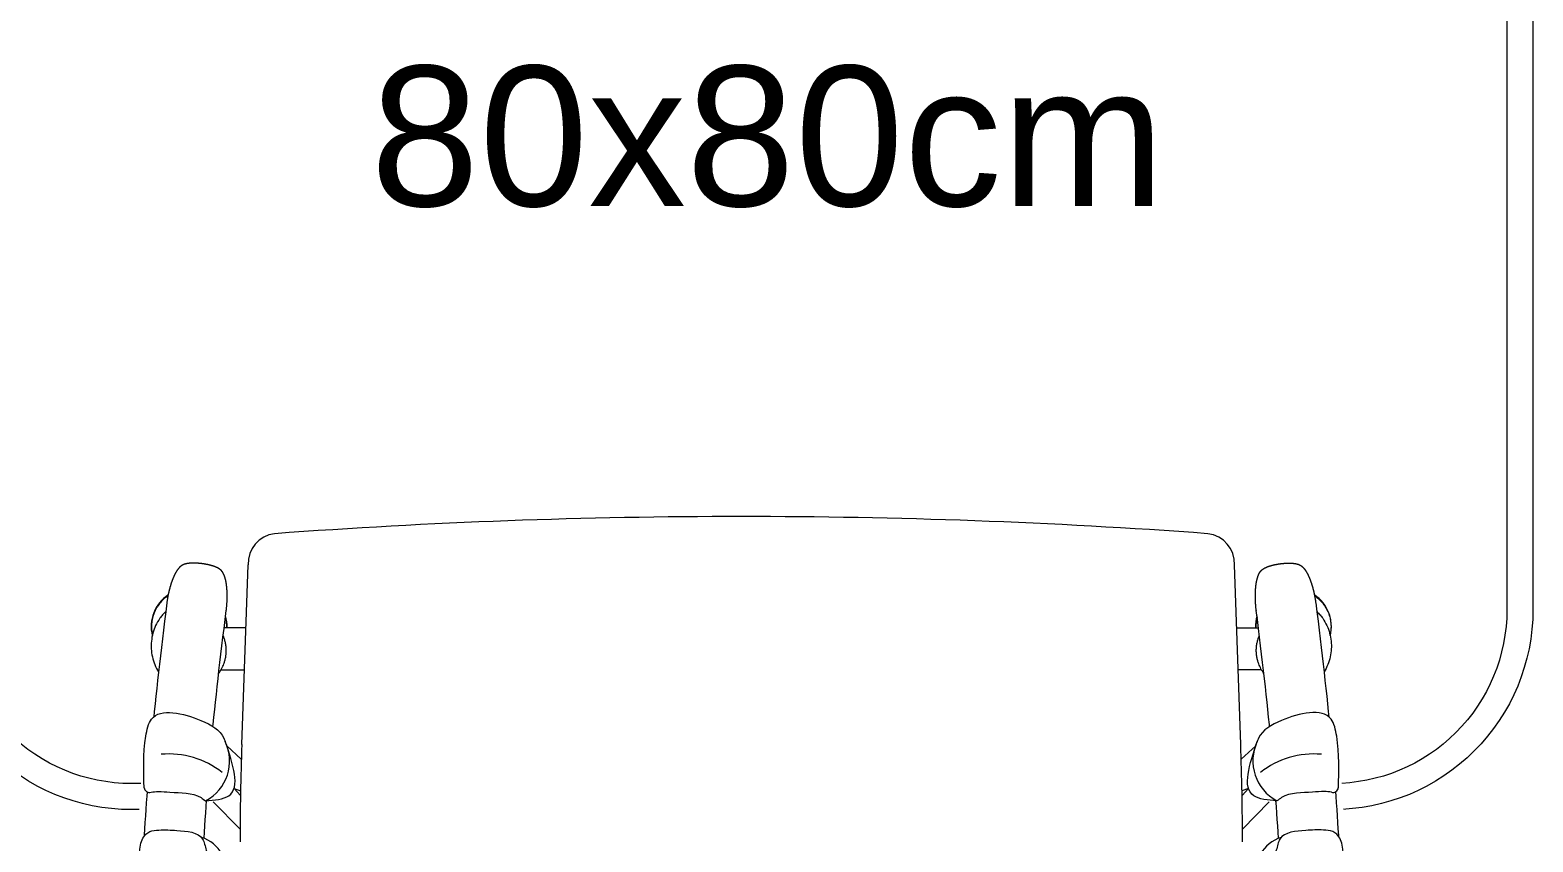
# Model space of a CAD drawing. Header units: centimetres. Extents: x 5488 to 20269, y -31398 to -19684.
# Drawn here: x 16470.1 to 16545.2, y -23632.6 to -23592 of the extents above; entities that cross this region are included whole.
import ezdxf

# ---------------------------------------------------------------- set-up
doc = ezdxf.new("R2010")
doc.units = ezdxf.units.CM
doc.set_wipeout_variables(frame=1)
doc.linetypes.add('( Hidden )', pattern=[0.375, 0.25, -0.125])
doc.linetypes.add('DOT', pattern=[0.25, 0, -0.25])
doc.layers.add('wipeout', color=7, linetype='Continuous', true_color=0xffffff)
doc.layers.add('xxx_Auto_Tefris_Tefris', color=32, linetype='Continuous', lineweight=15)
doc.layers.add('xxx_Auto_Yardimci_Yazi', color=7, linetype='Continuous', lineweight=9)
doc.styles.add('4N_100', font='arial.ttf', dxfattribs={"height": 16})

# ---------------------------------------------------------------- blocks, each defined once
blk = doc.blocks.new('uyt6ueueyu')
at = {"linetype": 'DOT'}
blk.add_wipeout([(-901.908, 523.87), (-841.908, 523.87), (-834.837, 520.941), (-831.908, 513.87), (-831.908, 451.684), (-834.837, 446.799), (-841.908, 443.87), (-901.908, 443.87), (-908.979, 446.799), (-911.908, 453.87), (-911.908, 513.87), (-908.979, 520.941)], dxfattribs=at).dxf.layer = 'wipeout'
at = {"color": 0}
for points in [[(-901.908, 523.87), (-841.908, 523.87, -0.414214), (-831.908, 513.87), (-831.908, 453.87, -0.414214), (-841.908, 443.87), (-901.908, 443.87, -0.414214), (-911.908, 453.87), (-911.908, 513.87, -0.414214)], [(-901.908, 522.57), (-841.908, 522.57, -0.414214), (-833.208, 513.87), (-833.208, 453.87, -0.414214), (-841.908, 445.17), (-901.908, 445.17, -0.414214), (-910.608, 453.87), (-910.608, 513.87, -0.414214)]]:
    blk.add_lwpolyline(points, format="xyb", close=True, dxfattribs=at)
at = {"layer": 'xxx_Auto_Yardimci_Yazi', "color": 0, "linetype": '( Hidden )', "ltscale": 50, "style": '4N_100'}
blk.add_text('80x80cm', height=7, rotation=90, dxfattribs=at).set_placement((-862.064, 465.807))
blk = doc.blocks.new('A$C3D946979')
blk.add_wipeout([(-24.741, 5.566), (-25.68, 5.564), (-25.748, 4.918), (-25.716, 3.357), (-25.716, 2.826), (-26.502, 2.438), (-27.383, 2.326), (-28.086, 2.326), (-28.311, 2.93), (-28.601, 3.809), (-29.309, 4.488), (-29.695, 5.843), (-29.452, 7.385), (-29.133, 8.266), (-29.803, 10.535), (-30.711, 24.967), (-28.803, 38.793), (-26.624, 45.419), (-24.671, 48.868), (-25.579, 50.774), (-25.942, 52.816), (-26.426, 53.969), (-26.283, 55.183), (-25.783, 55.754), (-24.943, 56.218), (-24.05, 56.254), (-22.8, 55.629), (-22.389, 55.545), (-22.478, 56.955), (-22.746, 57.74), (-22.836, 58.186), (-22.375, 59.432), (-21.814, 60.485), (-21.355, 60.967), (-20.627, 61.24), (-19.83, 61.16), (-18.464, 61.08), (-16.709, 60.967), (-14.828, 61.053), (-12.412, 61.338), (-10.698, 61.302), (-7.18, 60.909), (-4.608, 60.695), (-2.929, 60.892), (-1, 61.356), (1.239, 61.73), (3.954, 61.73), (6.829, 61.445), (9.336, 61.318), (13.658, 61.354), (16.605, 60.961), (20.927, 59.783), (22.413, 59.096), (22.842, 58.186), (22.753, 57.74), (22.485, 56.955), (22.395, 55.545), (22.806, 55.629), (24.056, 56.254), (24.949, 56.218), (25.789, 55.754), (26.289, 55.183), (26.432, 53.969), (25.948, 52.816), (25.585, 50.774), (24.677, 48.868), (26.63, 45.419), (28.809, 38.793), (30.718, 24.967), (29.809, 10.535), (29.139, 8.266), (29.459, 7.385), (29.701, 5.843), (29.315, 4.488), (28.607, 3.809), (28.318, 2.93), (28.093, 2.326), (27.389, 2.326), (26.509, 2.438), (25.723, 2.826), (25.723, 3.357), (25.754, 4.918), (25.686, 5.564), (24.747, 5.564), (24.727, 2.259), (24.279, 1.374), (23.31, 0.855), (22.777, 0.817), (11.397, 0.204), (0.003, 0), (-11.658, 0.214), (-23.312, 0.641), (-23.838, 1.023), (-24.273, 1.374), (-24.537, 1.827), (-24.629, 2.343)]).dxf.layer = 'wipeout'
at = {"color": 0}
for p, q in [((-26.369, 14.252), (-25.028, 15.625)), ((26.375, 14.252), (25.035, 15.625)), ((-25.333, 13.589), (-25.011, 13.937)), ((-25.333, 13.589), (-25.006, 13.704)), ((25.339, 13.589), (25.013, 13.704)), ((25.339, 13.589), (25.017, 13.937)), ((-25.696, 11.455), (-24.969, 12.124)), ((25.702, 11.455), (24.975, 12.124))]:
    blk.add_line(p, q, dxfattribs=at)
at = {"color": 0, "linetype": 'Continuous'}
for p, q in [((-24.945, 11.385), (-24.945, 11.385)), ((-24.945, 11.385), (-24.631, 2.415)), ((24.951, 11.385), (24.637, 2.415)), ((24.951, 11.385), (24.951, 11.385)), ((-25.985, 7.664), (-24.815, 7.664)), ((25.991, 7.664), (24.821, 7.664)), ((-24.741, 5.564), (-25.829, 5.564)), ((-24.741, 5.564), (-25.829, 5.564)), ((24.747, 5.564), (25.835, 5.564)), ((24.747, 5.564), (25.835, 5.564)), ((-24.631, 2.415), (-24.631, 2.415)), ((24.637, 2.415), (24.637, 2.415))]:
    blk.add_line(p, q, dxfattribs=at)
for points in [[(-29.674, 13.756), (-29.69, 13.974), (-29.714, 14.305), (-29.737, 14.634), (-29.759, 14.961), (-29.78, 15.284), (-29.8, 15.606), (-29.819, 15.926), (-29.821, 15.964)], [(-26.829, 16.077), (-26.829, 16.077), (-26.81, 15.765), (-26.791, 15.45), (-26.77, 15.133), (-26.749, 14.814), (-26.726, 14.492), (-26.704, 14.181)], [(26.835, 16.077), (26.835, 16.077), (26.816, 15.765), (26.797, 15.45), (26.776, 15.133), (26.755, 14.814), (26.732, 14.492), (26.71, 14.181)], [(29.68, 13.756), (29.696, 13.974), (29.72, 14.305), (29.743, 14.634), (29.765, 14.961), (29.786, 15.284), (29.806, 15.606), (29.825, 15.926), (29.827, 15.964)], [(-28.688, 4.307), (-28.746, 4.767), (-28.803, 5.221), (-28.858, 5.668), (-28.911, 6.105), (-28.963, 6.535), (-29.012, 6.958), (-29.06, 7.374), (-29.107, 7.783), (-29.151, 8.186), (-29.195, 8.583), (-29.237, 8.973), (-29.277, 9.358), (-29.316, 9.738), (-29.343, 10.002)], [(-26.383, 10.49), (-26.373, 10.386), (-26.336, 10.019), (-26.297, 9.646), (-26.257, 9.268), (-26.216, 8.885), (-26.174, 8.496), (-26.13, 8.1), (-26.084, 7.699), (-26.037, 7.291), (-25.988, 6.875), (-25.938, 6.453), (-25.885, 6.023), (-25.831, 5.585), (-25.776, 5.139), (-25.72, 4.697)], [(26.389, 10.49), (26.379, 10.386), (26.342, 10.019), (26.303, 9.646), (26.264, 9.268), (26.222, 8.885), (26.18, 8.496), (26.136, 8.1), (26.09, 7.699), (26.043, 7.291), (25.994, 6.875), (25.944, 6.453), (25.892, 6.023), (25.838, 5.585), (25.782, 5.139), (25.726, 4.697)], [(28.694, 4.307), (28.752, 4.767), (28.809, 5.221), (28.864, 5.668), (28.917, 6.105), (28.969, 6.535), (29.018, 6.958), (29.066, 7.374), (29.113, 7.783), (29.158, 8.186), (29.201, 8.583), (29.243, 8.973), (29.283, 9.358), (29.322, 9.738), (29.349, 10.002)], [(-25.72, 4.697), (-25.715, 4.657), (-25.71, 4.615), (-25.705, 4.573), (-25.701, 4.53), (-25.697, 4.488), (-25.693, 4.445), (-25.69, 4.403), (-25.687, 4.36), (-25.684, 4.318), (-25.681, 4.275), (-25.679, 4.233), (-25.677, 4.192), (-25.676, 4.15), (-25.675, 4.109), (-25.674, 4.069), (-25.673, 4.029), (-25.673, 3.99), (-25.673, 3.974)], [(25.726, 4.697), (25.721, 4.657), (25.716, 4.615), (25.711, 4.573), (25.707, 4.53), (25.703, 4.488), (25.699, 4.445), (25.696, 4.403), (25.693, 4.36), (25.69, 4.318), (25.688, 4.275), (25.685, 4.233), (25.684, 4.192), (25.682, 4.15), (25.681, 4.109), (25.68, 4.069), (25.68, 4.029), (25.679, 3.99), (25.679, 3.974)], [(-28.024, 2.509), (-28.027, 2.512), (-28.031, 2.516), (-28.035, 2.519), (-28.039, 2.523), (-28.043, 2.527), (-28.046, 2.53), (-28.05, 2.534), (-28.054, 2.539), (-28.059, 2.543), (-28.063, 2.547), (-28.067, 2.552), (-28.071, 2.556), (-28.076, 2.561), (-28.08, 2.566), (-28.084, 2.571), (-28.089, 2.576), (-28.093, 2.581), (-28.098, 2.587), (-28.103, 2.592), (-28.107, 2.598), (-28.112, 2.604), (-28.117, 2.61), (-28.122, 2.616), (-28.127, 2.622), (-28.132, 2.628), (-28.137, 2.635), (-28.142, 2.642), (-28.147, 2.648), (-28.152, 2.655), (-28.157, 2.663), (-28.162, 2.67), (-28.167, 2.677), (-28.172, 2.685), (-28.177, 2.692), (-28.182, 2.7), (-28.188, 2.708), (-28.193, 2.716), (-28.198, 2.724), (-28.203, 2.732), (-28.208, 2.74), (-28.214, 2.749), (-28.219, 2.758), (-28.224, 2.766), (-28.229, 2.775), (-28.235, 2.784), (-28.24, 2.794), (-28.245, 2.803), (-28.251, 2.812), (-28.256, 2.822), (-28.261, 2.832), (-28.266, 2.842), (-28.272, 2.852), (-28.277, 2.862), (-28.282, 2.872), (-28.288, 2.882), (-28.293, 2.893), (-28.298, 2.903), (-28.304, 2.914), (-28.309, 2.925), (-28.314, 2.936), (-28.319, 2.947), (-28.325, 2.958), (-28.33, 2.969), (-28.335, 2.981), (-28.34, 2.992), (-28.345, 3.004), (-28.351, 3.015), (-28.356, 3.027), (-28.361, 3.039), (-28.366, 3.051), (-28.371, 3.063), (-28.376, 3.076), (-28.381, 3.088), (-28.386, 3.1), (-28.392, 3.113), (-28.397, 3.126), (-28.402, 3.138), (-28.407, 3.151), (-28.412, 3.164), (-28.417, 3.178), (-28.422, 3.191), (-28.427, 3.204), (-28.432, 3.218), (-28.436, 3.232), (-28.441, 3.245), (-28.446, 3.259), (-28.451, 3.273), (-28.456, 3.288), (-28.461, 3.302), (-28.466, 3.316), (-28.471, 3.331), (-28.476, 3.346), (-28.481, 3.361), (-28.485, 3.376), (-28.49, 3.391), (-28.495, 3.406), (-28.5, 3.422), (-28.505, 3.438), (-28.509, 3.454), (-28.514, 3.47), (-28.519, 3.486), (-28.524, 3.502), (-28.528, 3.519), (-28.533, 3.535), (-28.538, 3.552), (-28.542, 3.569), (-28.547, 3.587), (-28.552, 3.604), (-28.556, 3.622), (-28.561, 3.64), (-28.565, 3.658), (-28.57, 3.676), (-28.574, 3.694), (-28.579, 3.713), (-28.583, 3.732), (-28.588, 3.751), (-28.592, 3.77), (-28.597, 3.789), (-28.601, 3.809), (-28.606, 3.829), (-28.61, 3.849), (-28.614, 3.87), (-28.619, 3.89), (-28.623, 3.911), (-28.627, 3.932), (-28.631, 3.954), (-28.635, 3.975), (-28.639, 3.997), (-28.643, 4.02), (-28.648, 4.042), (-28.651, 4.065), (-28.655, 4.088), (-28.659, 4.111), (-28.663, 4.135), (-28.667, 4.159), (-28.671, 4.183), (-28.674, 4.208), (-28.678, 4.232), (-28.681, 4.258), (-28.685, 4.283), (-28.688, 4.307)], [(-25.673, 3.974), (-25.673, 3.957), (-25.673, 3.939), (-25.674, 3.92), (-25.674, 3.902), (-25.674, 3.885), (-25.674, 3.867), (-25.675, 3.85), (-25.675, 3.833), (-25.676, 3.817), (-25.676, 3.8), (-25.677, 3.784), (-25.678, 3.768), (-25.678, 3.752), (-25.679, 3.736), (-25.68, 3.721), (-25.681, 3.705), (-25.682, 3.69), (-25.683, 3.675), (-25.684, 3.66), (-25.685, 3.645), (-25.686, 3.63), (-25.687, 3.616), (-25.688, 3.601), (-25.689, 3.587), (-25.691, 3.572), (-25.692, 3.558), (-25.693, 3.544), (-25.695, 3.53), (-25.696, 3.516), (-25.697, 3.502), (-25.699, 3.488), (-25.701, 3.475), (-25.702, 3.461), (-25.704, 3.448), (-25.705, 3.434), (-25.707, 3.421), (-25.709, 3.408), (-25.711, 3.395), (-25.713, 3.382), (-25.714, 3.369), (-25.716, 3.357), (-25.718, 3.344), (-25.72, 3.332), (-25.722, 3.319), (-25.724, 3.307), (-25.727, 3.295), (-25.729, 3.283), (-25.731, 3.271), (-25.733, 3.259), (-25.735, 3.247), (-25.738, 3.236), (-25.74, 3.224), (-25.742, 3.213), (-25.745, 3.202), (-25.747, 3.191), (-25.75, 3.18), (-25.752, 3.169), (-25.755, 3.158), (-25.757, 3.147), (-25.76, 3.137), (-25.763, 3.126), (-25.765, 3.116), (-25.768, 3.106), (-25.771, 3.096), (-25.773, 3.086), (-25.776, 3.076), (-25.779, 3.066), (-25.782, 3.057), (-25.784, 3.048), (-25.787, 3.038), (-25.79, 3.029), (-25.793, 3.02), (-25.796, 3.012), (-25.799, 3.003), (-25.802, 2.994), (-25.805, 2.986), (-25.808, 2.978), (-25.81, 2.969), (-25.813, 2.961), (-25.816, 2.953), (-25.819, 2.946), (-25.822, 2.938), (-25.826, 2.931), (-25.829, 2.923), (-25.832, 2.916), (-25.835, 2.909), (-25.838, 2.902), (-25.841, 2.895), (-25.844, 2.889), (-25.847, 2.882), (-25.849, 2.876), (-25.852, 2.87), (-25.855, 2.864), (-25.858, 2.858), (-25.861, 2.852), (-25.864, 2.847), (-25.867, 2.841), (-25.87, 2.836), (-25.872, 2.831), (-25.875, 2.826), (-25.878, 2.821), (-25.881, 2.816), (-25.883, 2.812), (-25.886, 2.807), (-25.889, 2.803), (-25.891, 2.799), (-25.894, 2.794), (-25.896, 2.79), (-25.899, 2.786), (-25.901, 2.782), (-25.904, 2.778), (-25.907, 2.775), (-25.909, 2.771), (-25.912, 2.767), (-25.914, 2.764), (-25.917, 2.76), (-25.919, 2.757), (-25.922, 2.753), (-25.924, 2.75), (-25.927, 2.747), (-25.929, 2.743), (-25.932, 2.74), (-25.934, 2.737), (-25.937, 2.734), (-25.939, 2.73), (-25.942, 2.727), (-25.945, 2.724), (-25.947, 2.721), (-25.95, 2.718), (-25.953, 2.715), (-25.955, 2.712), (-25.958, 2.708), (-25.961, 2.705), (-25.964, 2.702), (-25.967, 2.699), (-25.97, 2.696), (-25.973, 2.693), (-25.976, 2.69), (-25.979, 2.687), (-25.982, 2.683), (-25.986, 2.68), (-25.989, 2.677), (-25.992, 2.674), (-25.996, 2.671), (-25.999, 2.668), (-26.003, 2.664), (-26.006, 2.661), (-26.01, 2.658), (-26.014, 2.655), (-26.018, 2.652), (-26.021, 2.649), (-26.025, 2.646), (-26.029, 2.643), (-26.033, 2.64), (-26.037, 2.637), (-26.041, 2.634), (-26.045, 2.631), (-26.049, 2.628), (-26.054, 2.625), (-26.058, 2.622), (-26.062, 2.619), (-26.067, 2.616), (-26.071, 2.613), (-26.076, 2.61), (-26.08, 2.607), (-26.085, 2.604), (-26.09, 2.601), (-26.095, 2.598), (-26.1, 2.595), (-26.105, 2.592), (-26.11, 2.589), (-26.115, 2.586), (-26.121, 2.583), (-26.126, 2.579), (-26.132, 2.576), (-26.137, 2.573), (-26.143, 2.57), (-26.149, 2.567), (-26.155, 2.564), (-26.162, 2.561), (-26.168, 2.558), (-26.175, 2.554), (-26.181, 2.551), (-26.188, 2.548), (-26.195, 2.545), (-26.202, 2.541), (-26.21, 2.538), (-26.218, 2.535), (-26.226, 2.531), (-26.234, 2.528), (-26.243, 2.524), (-26.251, 2.52), (-26.26, 2.517), (-26.27, 2.513), (-26.279, 2.509), (-26.288, 2.506), (-26.298, 2.502), (-26.307, 2.499), (-26.317, 2.495)], [(25.679, 3.974), (25.679, 3.957), (25.68, 3.939), (25.68, 3.92), (25.68, 3.902), (25.68, 3.885), (25.681, 3.867), (25.681, 3.85), (25.681, 3.833), (25.682, 3.817), (25.683, 3.8), (25.683, 3.784), (25.684, 3.768), (25.685, 3.752), (25.685, 3.736), (25.686, 3.721), (25.687, 3.705), (25.688, 3.69), (25.689, 3.675), (25.69, 3.66), (25.691, 3.645), (25.692, 3.63), (25.693, 3.616), (25.694, 3.601), (25.695, 3.587), (25.697, 3.572), (25.698, 3.558), (25.699, 3.544), (25.701, 3.53), (25.702, 3.516), (25.704, 3.502), (25.705, 3.488), (25.707, 3.475), (25.708, 3.461), (25.71, 3.448), (25.712, 3.434), (25.713, 3.421), (25.715, 3.408), (25.717, 3.395), (25.719, 3.382), (25.721, 3.369), (25.723, 3.357), (25.725, 3.344), (25.727, 3.332), (25.729, 3.319), (25.731, 3.307), (25.733, 3.295), (25.735, 3.283), (25.737, 3.271), (25.739, 3.259), (25.742, 3.247), (25.744, 3.236), (25.746, 3.224), (25.749, 3.213), (25.751, 3.202), (25.753, 3.191), (25.756, 3.18), (25.758, 3.169), (25.761, 3.158), (25.763, 3.147), (25.766, 3.137), (25.769, 3.126), (25.771, 3.116), (25.774, 3.106), (25.777, 3.096), (25.779, 3.086), (25.782, 3.076), (25.785, 3.066), (25.788, 3.057), (25.791, 3.048), (25.793, 3.038), (25.796, 3.029), (25.799, 3.02), (25.802, 3.012), (25.805, 3.003), (25.808, 2.994), (25.811, 2.986), (25.814, 2.978), (25.817, 2.969), (25.82, 2.961), (25.823, 2.953), (25.826, 2.946), (25.829, 2.938), (25.832, 2.931), (25.835, 2.923), (25.838, 2.916), (25.841, 2.909), (25.844, 2.902), (25.847, 2.895), (25.85, 2.889), (25.853, 2.882), (25.856, 2.876), (25.859, 2.87), (25.861, 2.864), (25.864, 2.858), (25.867, 2.852), (25.87, 2.847), (25.873, 2.841), (25.876, 2.836), (25.879, 2.831), (25.881, 2.826), (25.884, 2.821), (25.887, 2.816), (25.889, 2.812), (25.892, 2.807), (25.895, 2.803), (25.897, 2.799), (25.9, 2.794), (25.902, 2.79), (25.905, 2.786), (25.908, 2.782), (25.91, 2.778), (25.913, 2.775), (25.915, 2.771), (25.918, 2.767), (25.92, 2.764), (25.923, 2.76), (25.925, 2.757), (25.928, 2.753), (25.93, 2.75), (25.933, 2.747), (25.935, 2.743), (25.938, 2.74), (25.94, 2.737), (25.943, 2.734), (25.945, 2.73), (25.948, 2.727), (25.951, 2.724), (25.953, 2.721), (25.956, 2.718), (25.959, 2.715), (25.962, 2.712), (25.964, 2.708), (25.967, 2.705), (25.97, 2.702), (25.973, 2.699), (25.976, 2.696), (25.979, 2.693), (25.982, 2.69), (25.985, 2.687), (25.988, 2.683), (25.992, 2.68), (25.995, 2.677), (25.998, 2.674), (26.002, 2.671), (26.005, 2.668), (26.009, 2.664), (26.013, 2.661), (26.016, 2.658), (26.02, 2.655), (26.024, 2.652), (26.027, 2.649), (26.031, 2.646), (26.035, 2.643), (26.039, 2.64), (26.043, 2.637), (26.047, 2.634), (26.051, 2.631), (26.056, 2.628), (26.06, 2.625), (26.064, 2.622), (26.068, 2.619), (26.073, 2.616), (26.077, 2.613), (26.082, 2.61), (26.086, 2.607), (26.091, 2.604), (26.096, 2.601), (26.101, 2.598), (26.106, 2.595), (26.111, 2.592), (26.116, 2.589), (26.121, 2.586), (26.127, 2.583), (26.132, 2.579), (26.138, 2.576), (26.144, 2.573), (26.149, 2.57), (26.155, 2.567), (26.162, 2.564), (26.168, 2.561), (26.174, 2.558), (26.181, 2.554), (26.187, 2.551), (26.194, 2.548), (26.201, 2.545), (26.209, 2.541), (26.216, 2.538), (26.224, 2.535), (26.232, 2.531), (26.24, 2.528), (26.249, 2.524), (26.258, 2.52), (26.267, 2.517), (26.276, 2.513), (26.285, 2.509), (26.294, 2.506), (26.304, 2.502), (26.313, 2.499), (26.323, 2.495)], [(28.03, 2.509), (28.034, 2.512), (28.037, 2.516), (28.041, 2.519), (28.045, 2.523), (28.049, 2.527), (28.053, 2.53), (28.057, 2.534), (28.061, 2.539), (28.065, 2.543), (28.069, 2.547), (28.073, 2.552), (28.077, 2.556), (28.082, 2.561), (28.086, 2.566), (28.091, 2.571), (28.095, 2.576), (28.1, 2.581), (28.104, 2.587), (28.109, 2.592), (28.114, 2.598), (28.118, 2.604), (28.123, 2.61), (28.128, 2.616), (28.133, 2.622), (28.138, 2.628), (28.143, 2.635), (28.148, 2.642), (28.153, 2.648), (28.158, 2.655), (28.163, 2.663), (28.168, 2.67), (28.173, 2.677), (28.178, 2.685), (28.183, 2.692), (28.189, 2.7), (28.194, 2.708), (28.199, 2.716), (28.204, 2.724), (28.209, 2.732), (28.214, 2.74), (28.22, 2.749), (28.225, 2.758), (28.23, 2.766), (28.235, 2.775), (28.241, 2.784), (28.246, 2.794), (28.251, 2.803), (28.257, 2.812), (28.262, 2.822), (28.267, 2.832), (28.273, 2.842), (28.278, 2.852), (28.283, 2.862), (28.289, 2.872), (28.294, 2.882), (28.299, 2.893), (28.304, 2.903), (28.31, 2.914), (28.315, 2.925), (28.32, 2.936), (28.325, 2.947), (28.331, 2.958), (28.336, 2.969), (28.341, 2.981), (28.346, 2.992), (28.352, 3.004), (28.357, 3.015), (28.362, 3.027), (28.367, 3.039), (28.372, 3.051), (28.377, 3.063), (28.382, 3.076), (28.388, 3.088), (28.393, 3.1), (28.398, 3.113), (28.403, 3.126), (28.408, 3.138), (28.413, 3.151), (28.418, 3.164), (28.423, 3.178), (28.428, 3.191), (28.433, 3.204), (28.438, 3.218), (28.443, 3.232), (28.448, 3.245), (28.452, 3.259), (28.457, 3.273), (28.462, 3.288), (28.467, 3.302), (28.472, 3.316), (28.477, 3.331), (28.482, 3.346), (28.487, 3.361), (28.491, 3.376), (28.496, 3.391), (28.501, 3.406), (28.506, 3.422), (28.511, 3.438), (28.515, 3.454), (28.52, 3.47), (28.525, 3.486), (28.53, 3.502), (28.534, 3.519), (28.539, 3.535), (28.544, 3.552), (28.548, 3.569), (28.553, 3.587), (28.558, 3.604), (28.562, 3.622), (28.567, 3.64), (28.572, 3.658), (28.576, 3.676), (28.581, 3.694), (28.585, 3.713), (28.59, 3.732), (28.594, 3.751), (28.599, 3.77), (28.603, 3.789), (28.607, 3.809), (28.612, 3.829), (28.616, 3.849), (28.62, 3.87), (28.625, 3.89), (28.629, 3.911), (28.633, 3.932), (28.637, 3.954), (28.641, 3.975), (28.646, 3.997), (28.65, 4.02), (28.654, 4.042), (28.658, 4.065), (28.662, 4.088), (28.665, 4.111), (28.669, 4.135), (28.673, 4.159), (28.677, 4.183), (28.68, 4.208), (28.684, 4.232), (28.687, 4.258), (28.691, 4.283), (28.694, 4.307)], [(-26.317, 2.495), (-26.326, 2.492), (-26.336, 2.489), (-26.346, 2.485), (-26.356, 2.482), (-26.365, 2.479), (-26.375, 2.475), (-26.385, 2.472), (-26.395, 2.469), (-26.405, 2.466), (-26.415, 2.463), (-26.425, 2.46), (-26.435, 2.457), (-26.446, 2.454), (-26.456, 2.451), (-26.466, 2.448), (-26.476, 2.445), (-26.487, 2.442), (-26.497, 2.439), (-26.508, 2.436), (-26.518, 2.434), (-26.529, 2.431), (-26.539, 2.428), (-26.55, 2.426), (-26.56, 2.423), (-26.571, 2.42), (-26.582, 2.418), (-26.593, 2.415), (-26.603, 2.413), (-26.614, 2.41), (-26.625, 2.408), (-26.636, 2.406), (-26.647, 2.403), (-26.658, 2.401), (-26.669, 2.399), (-26.68, 2.396), (-26.691, 2.394), (-26.702, 2.392), (-26.713, 2.39), (-26.724, 2.388), (-26.736, 2.385), (-26.747, 2.383), (-26.758, 2.381), (-26.769, 2.379), (-26.781, 2.377), (-26.792, 2.375), (-26.803, 2.374), (-26.815, 2.372), (-26.826, 2.37), (-26.837, 2.368), (-26.849, 2.366), (-26.86, 2.365), (-26.872, 2.363), (-26.883, 2.361), (-26.894, 2.36), (-26.906, 2.358), (-26.917, 2.356), (-26.929, 2.355), (-26.94, 2.353), (-26.952, 2.352), (-26.963, 2.351), (-26.974, 2.349), (-26.986, 2.348), (-26.997, 2.347), (-27.009, 2.345), (-27.02, 2.344), (-27.032, 2.343), (-27.043, 2.342), (-27.054, 2.341), (-27.066, 2.34), (-27.077, 2.339), (-27.089, 2.338), (-27.1, 2.337), (-27.111, 2.336), (-27.123, 2.335), (-27.134, 2.334), (-27.145, 2.333), (-27.157, 2.332), (-27.168, 2.332), (-27.179, 2.331), (-27.191, 2.33), (-27.202, 2.33), (-27.213, 2.329), (-27.224, 2.329), (-27.235, 2.328), (-27.246, 2.328), (-27.257, 2.327), (-27.269, 2.327), (-27.28, 2.327), (-27.291, 2.326), (-27.302, 2.326), (-27.312, 2.326), (-27.323, 2.326), (-27.334, 2.326), (-27.345, 2.326), (-27.356, 2.326), (-27.367, 2.326), (-27.378, 2.326), (-27.388, 2.326), (-27.399, 2.326), (-27.41, 2.326), (-27.42, 2.326), (-27.431, 2.327), (-27.441, 2.327), (-27.452, 2.328), (-27.462, 2.328), (-27.473, 2.328), (-27.483, 2.329), (-27.494, 2.33), (-27.504, 2.33), (-27.514, 2.331), (-27.525, 2.332), (-27.535, 2.332), (-27.546, 2.333), (-27.556, 2.334), (-27.566, 2.335), (-27.577, 2.336), (-27.587, 2.337), (-27.597, 2.338), (-27.607, 2.34), (-27.617, 2.341), (-27.627, 2.342), (-27.636, 2.344), (-27.646, 2.345), (-27.655, 2.347), (-27.665, 2.348), (-27.674, 2.35), (-27.682, 2.351), (-27.691, 2.353), (-27.699, 2.354), (-27.707, 2.356), (-27.714, 2.357), (-27.722, 2.359), (-27.729, 2.361), (-27.736, 2.362), (-27.743, 2.364), (-27.75, 2.366), (-27.757, 2.367), (-27.763, 2.369), (-27.769, 2.371), (-27.776, 2.373), (-27.782, 2.374), (-27.788, 2.376), (-27.794, 2.378), (-27.799, 2.38), (-27.805, 2.382), (-27.81, 2.383), (-27.816, 2.385), (-27.821, 2.387), (-27.826, 2.389), (-27.832, 2.391), (-27.837, 2.393), (-27.842, 2.395), (-27.847, 2.397), (-27.852, 2.399), (-27.856, 2.401), (-27.861, 2.403), (-27.866, 2.405), (-27.871, 2.407), (-27.875, 2.409), (-27.88, 2.411), (-27.884, 2.413), (-27.889, 2.416), (-27.893, 2.418), (-27.897, 2.42), (-27.901, 2.422), (-27.906, 2.424), (-27.91, 2.427), (-27.914, 2.429), (-27.918, 2.431), (-27.922, 2.433), (-27.925, 2.436), (-27.929, 2.438), (-27.933, 2.44), (-27.936, 2.442), (-27.94, 2.445), (-27.944, 2.447), (-27.947, 2.449), (-27.951, 2.452), (-27.954, 2.454), (-27.958, 2.456), (-27.961, 2.459), (-27.965, 2.461), (-27.968, 2.464), (-27.971, 2.466), (-27.975, 2.469), (-27.978, 2.471), (-27.982, 2.474), (-27.985, 2.476), (-27.989, 2.479), (-27.992, 2.482), (-27.995, 2.485), (-27.999, 2.487), (-28.002, 2.49), (-28.006, 2.493), (-28.009, 2.496), (-28.013, 2.499), (-28.017, 2.502), (-28.02, 2.506), (-28.024, 2.509)], [(26.323, 2.495), (26.333, 2.492), (26.342, 2.489), (26.352, 2.485), (26.362, 2.482), (26.372, 2.479), (26.381, 2.475), (26.391, 2.472), (26.401, 2.469), (26.411, 2.466), (26.421, 2.463), (26.431, 2.46), (26.442, 2.457), (26.452, 2.454), (26.462, 2.451), (26.472, 2.448), (26.483, 2.445), (26.493, 2.442), (26.503, 2.439), (26.514, 2.436), (26.524, 2.434), (26.535, 2.431), (26.545, 2.428), (26.556, 2.426), (26.567, 2.423), (26.577, 2.42), (26.588, 2.418), (26.599, 2.415), (26.61, 2.413), (26.62, 2.41), (26.631, 2.408), (26.642, 2.406), (26.653, 2.403), (26.664, 2.401), (26.675, 2.399), (26.686, 2.396), (26.697, 2.394), (26.708, 2.392), (26.719, 2.39), (26.731, 2.388), (26.742, 2.385), (26.753, 2.383), (26.764, 2.381), (26.776, 2.379), (26.787, 2.377), (26.798, 2.375), (26.809, 2.374), (26.821, 2.372), (26.832, 2.37), (26.843, 2.368), (26.855, 2.366), (26.866, 2.365), (26.878, 2.363), (26.889, 2.361), (26.9, 2.36), (26.912, 2.358), (26.923, 2.356), (26.935, 2.355), (26.946, 2.353), (26.958, 2.352), (26.969, 2.351), (26.981, 2.349), (26.992, 2.348), (27.003, 2.347), (27.015, 2.345), (27.026, 2.344), (27.038, 2.343), (27.049, 2.342), (27.061, 2.341), (27.072, 2.34), (27.083, 2.339), (27.095, 2.338), (27.106, 2.337), (27.118, 2.336), (27.129, 2.335), (27.14, 2.334), (27.152, 2.333), (27.163, 2.332), (27.174, 2.332), (27.185, 2.331), (27.197, 2.33), (27.208, 2.33), (27.219, 2.329), (27.23, 2.329), (27.241, 2.328), (27.253, 2.328), (27.264, 2.327), (27.275, 2.327), (27.286, 2.327), (27.297, 2.326), (27.308, 2.326), (27.319, 2.326), (27.33, 2.326), (27.34, 2.326), (27.351, 2.326), (27.362, 2.326), (27.373, 2.326), (27.384, 2.326), (27.394, 2.326), (27.405, 2.326), (27.416, 2.326), (27.426, 2.326), (27.437, 2.327), (27.447, 2.327), (27.458, 2.328), (27.468, 2.328), (27.479, 2.328), (27.489, 2.329), (27.5, 2.33), (27.51, 2.33), (27.521, 2.331), (27.531, 2.332), (27.541, 2.332), (27.552, 2.333), (27.562, 2.334), (27.572, 2.335), (27.583, 2.336), (27.593, 2.337), (27.603, 2.338), (27.613, 2.34), (27.623, 2.341), (27.633, 2.342), (27.643, 2.344), (27.652, 2.345), (27.662, 2.347), (27.671, 2.348), (27.68, 2.35), (27.689, 2.351), (27.697, 2.353), (27.705, 2.354), (27.713, 2.356), (27.721, 2.357), (27.728, 2.359), (27.735, 2.361), (27.742, 2.362), (27.749, 2.364), (27.756, 2.366), (27.763, 2.367), (27.769, 2.369), (27.776, 2.371), (27.782, 2.373), (27.788, 2.374), (27.794, 2.376), (27.8, 2.378), (27.805, 2.38), (27.811, 2.382), (27.817, 2.383), (27.822, 2.385), (27.827, 2.387), (27.833, 2.389), (27.838, 2.391), (27.843, 2.393), (27.848, 2.395), (27.853, 2.397), (27.858, 2.399), (27.863, 2.401), (27.867, 2.403), (27.872, 2.405), (27.877, 2.407), (27.881, 2.409), (27.886, 2.411), (27.89, 2.413), (27.895, 2.416), (27.899, 2.418), (27.903, 2.42), (27.908, 2.422), (27.912, 2.424), (27.916, 2.427), (27.92, 2.429), (27.924, 2.431), (27.928, 2.433), (27.932, 2.436), (27.935, 2.438), (27.939, 2.44), (27.943, 2.442), (27.946, 2.445), (27.95, 2.447), (27.953, 2.449), (27.957, 2.452), (27.96, 2.454), (27.964, 2.456), (27.967, 2.459), (27.971, 2.461), (27.974, 2.464), (27.978, 2.466), (27.981, 2.469), (27.984, 2.471), (27.988, 2.474), (27.991, 2.476), (27.995, 2.479), (27.998, 2.482), (28.002, 2.485), (28.005, 2.487), (28.009, 2.49), (28.012, 2.493), (28.016, 2.496), (28.019, 2.499), (28.023, 2.502), (28.026, 2.506), (28.03, 2.509)]]:
    blk.add_lwpolyline(points, dxfattribs=at)
at = {"color": 0}
for centre, radius, start, end in [((-27.503, 17.756), 1.81, 287.36087, 98.41718), ((27.509, 17.756), 1.81, 81.58282, 252.63913), ((-29.554, 13.517), 0.266, 72.1329, 172.71193), ((-27.814, 12.208), 2.264, 334.47471, 62.07072), ((27.82, 12.208), 2.264, 117.92928, 205.52529), ((29.561, 13.517), 0.266, 7.28807, 107.8671), ((-28.6, 16.2), 4.337, 265.103, 308.06332), ((28.606, 16.2), 4.337, 231.93668, 274.897), ((-23.13, 2.343), 1.498, 177.25247, 263.3283), ((23.136, 2.343), 1.498, 276.6717, 2.74753), ((0, 318.054), 318.054, 265.79808, 274.20303)]:
    blk.add_arc(centre, radius, start, end, dxfattribs=at)
at = {"color": 0, "linetype": 'Continuous'}
for centre, radius, start, end in [((114.51, 16.258), 139.539, 180, 182.00122), ((-114.503, 16.258), 139.539, 357.99878, 360), ((-27.575, 5.496), 1.896, 166.1181, 236.40585), ((-27.573, 5.505), 1.876, 345.01391, 1.77606), ((-27.575, 5.496), 1.896, 343.81557, 2.03219), ((27.581, 5.496), 1.896, 177.96781, 196.18443), ((27.579, 5.505), 1.876, 178.22394, 194.98609), ((27.581, 5.496), 1.896, 303.59415, 13.8819), ((-25.818, 4.685), 0.0996, 359.93103, 7.2593), ((25.825, 4.685), 0.0996, 172.7407, 180.06897)]:
    blk.add_arc(centre, radius, start, end, dxfattribs=at)
at = {"color": 0}
for points in [[(-30.172, 19.209), (-30.135, 18.872), (-30.03, 17.74), (-30.184, 15.756), (-28.926, 15.643), (-28.079, 15.68), (-26.868, 15.784), (-26.724, 16.941), (-26.011, 17.852), (-26.688, 18.7), (-26.843, 19.396), (-27.332, 19.546), (-27.784, 19.553), (-28.514, 19.506), (-29.227, 19.478), (-29.755, 19.557), (-29.808, 19.567)], [(30.178, 19.209), (30.141, 18.872), (30.036, 17.74), (30.19, 15.756), (28.932, 15.643), (28.085, 15.68), (26.874, 15.784), (26.73, 16.941), (26.017, 17.852), (26.694, 18.7), (26.85, 19.396), (27.338, 19.546), (27.79, 19.553), (28.52, 19.506), (29.233, 19.478), (29.761, 19.557), (29.814, 19.567)]]:
    blk.add_open_spline(points, degree=3, knots=[3.854023, 3.854023, 3.854023, 3.854023, 16.546227, 38.521238, 43.179211, 52.016197, 65.591116, 71.485374, 84.792764, 95.185356, 100.712243, 104.500367, 109.247904, 114.505743, 126.410231, 130.579045, 130.579045, 130.579045, 130.579045], dxfattribs=at)
for points in [[(-29.819, 13.551), (-29.736, 10.97), (-29.453, 10.117), (-26.984, 10.189), (-25.835, 11.077), (-25.771, 11.232)], [(-29.474, 13.771), (-29.121, 13.738), (-28.532, 13.775), (-26.981, 14.041), (-26.753, 14.209)], [(-26.753, 14.209), (-25.591, 13.95), (-25.771, 11.232)], [(26.76, 14.209), (25.597, 13.95), (25.777, 11.232)], [(29.825, 13.551), (29.742, 10.97), (29.459, 10.117), (26.99, 10.189), (25.841, 11.077), (25.777, 11.232)], [(29.481, 13.771), (29.127, 13.738), (28.538, 13.775), (26.988, 14.041), (26.76, 14.209)]]:
    blk.add_spline(points, degree=3, dxfattribs=at)
at = {"color": 0, "linetype": 'Continuous'}
for points, knots in [([(-28.744, 4.75), (-28.8, 4.801), (-28.904, 4.908), (-29.082, 5.134), (-29.256, 5.437), (-29.395, 5.822), (-29.468, 6.218), (-29.477, 6.618), (-29.423, 7.016), (-29.302, 7.405), (-29.178, 7.649), (-29.105, 7.765)], [0, 0, 0, 0, 0.06949, 0.135819, 0.263024, 0.386532, 0.508371, 0.629659, 0.75125, 0.87414, 1, 1, 1, 1]), ([(-26.101, 7.849), (-26.047, 7.772), (-25.95, 7.612), (-25.873, 7.441), (-25.84, 7.355)], [0, 0, 0, 0, 0.506004, 1, 1, 1, 1]), ([(26.107, 7.849), (26.053, 7.772), (25.956, 7.612), (25.88, 7.441), (25.847, 7.355)], [0, 0, 0, 0, 0.506004, 1, 1, 1, 1]), ([(28.75, 4.75), (28.806, 4.801), (28.91, 4.908), (29.088, 5.134), (29.262, 5.437), (29.402, 5.822), (29.475, 6.218), (29.484, 6.618), (29.429, 7.016), (29.309, 7.405), (29.184, 7.649), (29.111, 7.765)], [0, 0, 0, 0, 0.06949, 0.135819, 0.263024, 0.386532, 0.508371, 0.629659, 0.75125, 0.87414, 1, 1, 1, 1]), ([(-25.84, 7.355), (-25.821, 7.305), (-25.786, 7.197), (-25.746, 7.024), (-25.722, 6.834), (-25.719, 6.637), (-25.735, 6.441), (-25.77, 6.256), (-25.817, 6.09), (-25.855, 5.986), (-25.875, 5.939)], [0, 0, 0, 0, 0.110725, 0.234448, 0.367466, 0.505091, 0.641927, 0.772786, 0.893353, 1, 1, 1, 1]), ([(25.847, 7.355), (25.827, 7.305), (25.792, 7.197), (25.752, 7.024), (25.728, 6.834), (25.725, 6.637), (25.742, 6.441), (25.776, 6.256), (25.823, 6.09), (25.862, 5.986), (25.881, 5.939)], [0, 0, 0, 0, 0.110725, 0.234448, 0.367466, 0.505091, 0.641927, 0.772786, 0.893353, 1, 1, 1, 1]), ([(-28.631, 3.954), (-28.708, 4.006), (-28.855, 4.123), (-29.046, 4.328), (-29.205, 4.56), (-29.328, 4.813), (-29.411, 5.081), (-29.454, 5.358), (-29.455, 5.639), (-29.428, 5.824), (-29.408, 5.915)], [0, 0, 0, 0, 0.12503, 0.250049, 0.375057, 0.500055, 0.625046, 0.750031, 0.875015, 1, 1, 1, 1]), ([(28.637, 3.954), (28.714, 4.006), (28.861, 4.123), (29.053, 4.328), (29.211, 4.56), (29.334, 4.813), (29.417, 5.081), (29.46, 5.358), (29.461, 5.639), (29.434, 5.824), (29.414, 5.915)], [0, 0, 0, 0, 0.12503, 0.250049, 0.375057, 0.500055, 0.625046, 0.750031, 0.875015, 1, 1, 1, 1])]:
    blk.add_open_spline(points, degree=3, knots=knots, dxfattribs=at)

msp = doc.modelspace()

# ---------------------------------------------------------------- block references
at = {"layer": 'xxx_Auto_Tefris_Tefris', "rotation": 270}
msp.add_blockref('uyt6ueueyu', (16021.34, -24462.869), dxfattribs=at)

# ---------------------------------------------------------------- next in the draw order: block references
at = {"layer": 'xxx_Auto_Tefris_Tefris', "rotation": 180}
msp.add_blockref('A$C3D946979', (16505.672, -23616.32), dxfattribs=at)

doc.saveas('drawing.dxf')
